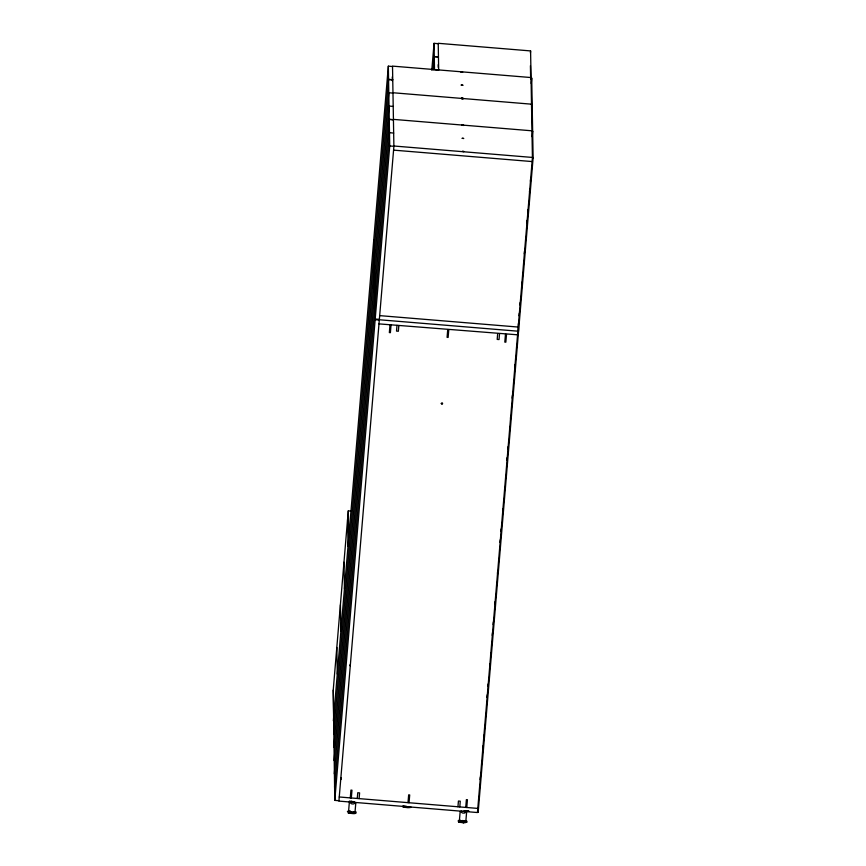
<?xml version="1.0" encoding="UTF-8"?>
<svg xmlns="http://www.w3.org/2000/svg" width="866" height="866" viewBox="0 0 866 866"><rect width="100%" height="100%" fill="white"/><g stroke="black" fill="none" stroke-linecap="round" stroke-linejoin="round"><path stroke-width="1.3" d="M340.609 779.692L340.76 777.765M333.226 690.115L334.785 800.379L338.942 800.725M336.809 647.487L333.269 689.661L333.702 716.745M340.392 604.847L336.852 647.021L337.275 674.073M343.975 562.218L340.425 604.392L340.858 631.433M347.547 519.578L344.008 561.753L344.441 588.804M350.979 511.092L348.284 510.875L347.591 519.124L348.024 546.165M333.356 720.869L373.744 239.904L375.151 319.716L334.785 800.379M392.493 66.509L388.336 66.162L373.798 239.222L375.205 319.024L379.362 319.37M333.616 733.881L373.982 253.143M374.036 252.536L388.563 79.391L392.72 79.737M333.854 747.206L374.209 266.457M374.274 265.851L388.802 92.705L392.958 93.138M334.081 760.521L374.448 279.772M374.502 279.166L389.04 106.02L393.196 106.453M334.319 773.836L374.675 293.087M374.74 292.481L389.267 119.335L393.424 119.681M334.557 787.151L374.913 306.402M374.978 305.795L389.505 132.65L393.662 133.083M375.205 319.024L389.732 145.975L388.336 66.162M350.08 811.994L348.565 811.539L349.453 800.996M350.286 797.889L350.936 790.095L351.975 790.182L351.325 797.976M390.014 324.793L389.354 332.587L390.393 332.674L391.053 324.88M351.282 801.288L351.304 802.208L350.903 801.212M354.053 802.436L354.324 801.602M355.006 802.122C355.634 805.109 348.901 804.33 350.459 801.483M353.198 812.276L355.028 812.07L355.807 802.847M357.268 798.463L357.755 792.736L359.596 792.888L359.119 798.614M396.996 325.367L396.52 331.093L398.36 331.245L398.847 325.519M431.788 70.254L434.05 43.343L438.207 43.69M433.152 70.114L434.277 56.571L438.434 56.918L434.277 56.658M408.005 802.652L408.665 794.858L409.705 794.945L409.044 802.739M447.733 329.556L447.083 337.35L448.123 337.437L448.772 329.643M457.941 806.766L458.428 801.039L460.268 801.191L459.792 806.928M497.669 333.67L497.192 339.407L499.033 339.559L499.52 333.821M461.232 821.185L459.391 820.676L460.171 811.453M461.21 810.879C460.073 813.726 466.882 814.083 465.8 810.998M465.053 810.673L464.88 811.583L465.432 810.663M465.735 807.415L466.384 799.621L467.424 799.708L466.774 807.502M505.463 334.319L504.802 342.113L505.841 342.189L506.502 334.406M460.279 820.297L458.233 820.578L465.843 821.249L466.742 810.663M530.414 52.978L530.587 50.921L438.228 43.3L438.672 70.233L435.555 69.973M531.259 83.482L531.713 78.124L531.02 78.059M532.2 136.741L532.644 131.264L531.951 131.21M480.165 779.595L480.392 776.899M482.773 748.603L483.001 745.907M483.672 737.821L483.899 735.126M487.071 697.379L487.298 694.684M487.98 686.597L488.207 683.902M489.669 666.376L489.896 663.681M490.578 655.594L490.805 652.899M492.278 635.384L492.505 632.689M493.187 624.592L493.414 621.896M494.876 604.381L495.103 601.686M497.485 573.379L497.712 570.683M500.083 542.376L500.31 539.68M500.992 531.594L501.219 528.899M502.691 511.373L502.919 508.678M506.989 460.16L507.216 457.465M507.898 449.378L508.125 446.683M509.598 429.157L509.825 426.462M510.496 418.375L510.724 415.68M512.196 398.154L512.423 395.459M514.805 367.152L515.032 364.456M519.113 315.787L519.34 313.102M520.022 305.027L520.239 302.331M521.711 284.849L521.938 282.154M524.309 253.9L524.536 251.205M526.907 222.952L527.134 220.267M527.816 212.192L528.043 209.496M529.505 192.003L529.732 189.318M530.414 181.243L530.641 178.558M477.491 812.016L478.184 812.081L518.528 331.646L518.388 323.689M531.713 78.124L533.12 157.904L518.604 330.725L517.911 330.671M340.868 777.69L340.695 779.627M350.708 813.206C341.875 811.518 357.117 815.231 355.428 812.741M348.565 811.539L350.384 811.334M354.248 813.347L353.826 812.752M354.53 813.304L352.7 813.261M410.982 807.448L410.083 807.35M458.482 821.866L460.311 821.477M459.381 821.921L460.192 821.553M461.87 822.386L459.489 821.856L459.998 821.574M465.854 821.217L464.631 820.806M464.652 822.527L465.529 822.343M463.462 822.657L462.877 822.483L465.443 822.505M405.342 807.177L403.946 806.711L404.649 807.09M353.133 801.559L352.289 801.472M354.053 813.369L354.757 813.217M403.231 806.181L402.56 806.408L403.188 806.906M459.705 820.535L460.333 820.481M458.828 821.271C457.075 821.975 461.459 822.732 462.195 822.429M459.987 821.693L459.316 821.866M408.882 806.679L407.258 806.668M354.833 813.347L355.861 813.239L354.281 812.773M468.571 811.041L465.118 811.55L463.083 810.977M468.798 811.063L465.356 811.572M353.577 813.39L353.296 813.39M464.89 822.505L466.915 822.278L466.254 821.888M407.94 807.307L406.944 807.253M407.605 807.415L411.058 807.285M350.34 811.182L347.407 811.442L351.444 812.156M463.526 822.516L466.276 822.18M353.252 812.427L349.896 812.124M352.375 813.358L353.176 813.336L352.04 813.336M463.213 822.386L464.003 822.483M463.202 822.505L463.916 822.678M407.269 807.393L407.929 807.372M352.43 813.271L351.239 813.206M407.453 807.339L406.576 807.361M351.802 812.189L356.186 812.167L354.519 811.615M462.26 820.524L463.689 820.665M352.213 813.293L351.347 813.304M463.05 822.429L462.065 822.354M463.007 822.635L462.076 822.548M531.053 77.55L392.515 66.119L393.889 146.311L389.732 145.975M388.563 79.477L392.72 79.824M392.991 92.749L531.529 104.18M531.486 104.58L532.179 104.634M531.486 104.689L532.179 104.754M393.456 119.378L531.995 130.809M389.267 119.421L393.424 119.768M531.951 131.329L532.644 131.383M533.12 157.904L532.428 157.839L530.587 50.921M393.575 150.132L532.114 161.563M379.676 315.625L518.214 327.056M379.33 319.76L517.868 331.18M375.151 319.716L379.308 320.052M517.836 331.591L518.528 331.646M378.983 323.884L517.522 334.806M339.255 796.98L477.794 808.411M354.086 801.981L351.098 801.678M406.544 806.343L403.318 805.835M462.206 822.31L461.134 822.332M350.752 813.152L351.369 813.282M405.873 807.166L406.609 807.22L403.242 806.744M405.505 807.155L406.262 807.296M461.188 821.325L467.012 821.304L464.522 820.622M350.275 813.098L351.033 813.25M405.645 807.112L404.931 807.025M352.992 812.73L353.978 812.86M350.416 813.055L348.987 812.914M350.102 813.12L349.182 812.871M353.566 812.817L354.53 813.066M410.04 806.657C413.277 808.151 404.097 807.794 402.809 806.603M404.584 807.036L404.108 806.776M354.042 812.914L354.54 812.947M348.554 812.665L349.366 812.871M459.478 821.964L460.182 822.126L458.406 821.693M530.425 65.697L530.663 79.012M478.108 808.097L478.184 812.081M438.185 64.733L438.239 67.396M434.05 43.343L434.515 69.886M392.287 76.901L392.363 80.895M348.284 510.875L348.749 537.505M350.308 664.742L350.232 665.997L350.275 664.774M393.922 146.008L338.909 801.104L477.447 812.535L532.46 157.439L393.922 146.008M351.087 801.331L351.055 802.133L351.087 801.331M441.281 403.361C442.006 406.511 443.857 401.391 441.281 403.361M461.015 71.997L462.596 72.149L461.015 71.997M461.242 85.063L462.834 85.214L461.242 85.063M461.47 98.129L463.061 98.28L461.47 98.129M461.481 98.627L463.072 98.778L461.481 98.627M461.935 124.758L463.526 124.91L462.022 124.736M461.946 125.256L463.537 125.418L461.946 125.256M462.173 138.322L463.765 138.473L462.26 138.3M462.412 151.388L463.992 151.539L462.412 151.388"/></g></svg>
